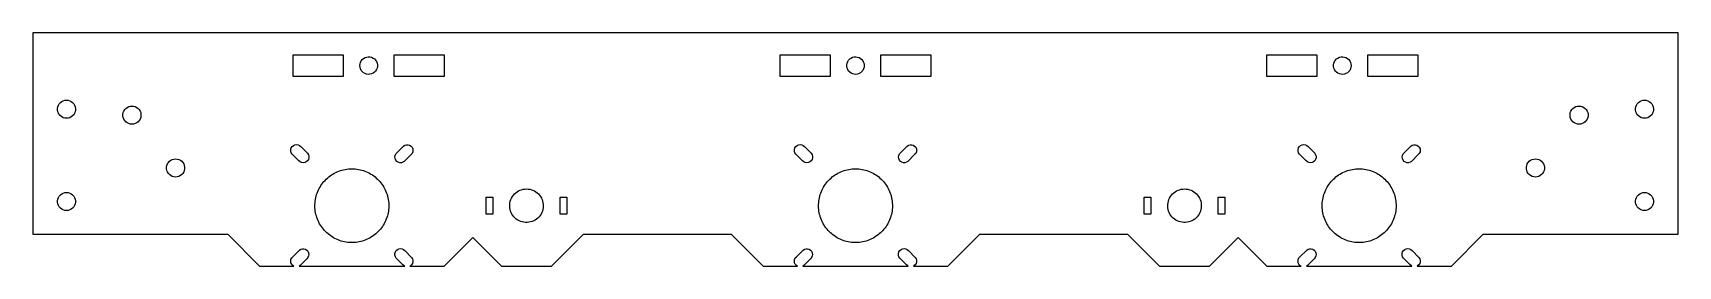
# Model space of a CAD drawing. Header units: metres. Extents: x -245 to 245, y -60 to 10.
import ezdxf

# ---------------------------------------------------------------- set-up
doc = ezdxf.new("R2010")
doc.units = ezdxf.units.M

msp = doc.modelspace()

# ---------------------------------------------------------------- linework, layer by layer
for p, q in [((245, 9.75), (-245, 9.75)), ((-245, 9.75), (-245, -50.25)), ((245, -50.25), (245, 9.75)), ((-167.45, -3.2), (-167.45, 3.2)), ((-167.45, 3.2), (-152.55, 3.2)), ((-152.55, 3.2), (-152.55, -3.2)), ((-147.613, 0), (-147.566, 0.49451)), ((-147.566, -0.49451), (-147.613, 0)), ((-147.566, 0.49451), (-147.426, 0.97115)), ((-147.426, 0.97115), (-147.198, 1.41269)), ((-147.198, 1.41269), (-146.891, 1.80316)), ((-146.891, 1.80316), (-146.516, 2.12848)), ((-146.516, 2.12848), (-146.085, 2.37686)), ((-146.085, 2.37686), (-145.616, 2.53934)), ((-145.616, 2.53934), (-145.124, 2.61003)), ((-145.124, 2.61003), (-144.628, 2.5864)), ((-144.628, 2.5864), (-144.145, 2.46928)), ((-144.145, 2.46928), (-143.693, 2.26292)), ((-143.693, 2.26292), (-143.289, 1.97476)), ((-143.289, 1.97476), (-142.946, 1.61523)), ((-142.946, 1.61523), (-142.677, 1.19734)), ((-142.677, 1.19734), (-142.493, 0.73616)), ((-142.493, 0.73616), (-142.399, 0.24837)), ((-142.399, 0.24837), (-142.399, -0.24837)), ((-137.45, -3.2), (-137.45, 3.2)), ((-137.45, 3.2), (-122.55, 3.2)), ((-122.55, 3.2), (-122.55, -3.2)), ((-22.45, -3.2), (-22.45, 3.2)), ((-22.45, 3.2), (-7.54999, 3.2)), ((-7.54999, 3.2), (-7.54999, -3.2)), ((-2.60117, 0.24837), (-2.50714, 0.73616)), ((-2.60117, -0.24837), (-2.60117, 0.24837)), ((-2.50714, 0.73616), (-2.32253, 1.19734)), ((-2.32253, 1.19734), (-2.05396, 1.61523)), ((-2.05396, 1.61523), (-1.71114, 1.97476)), ((-1.71114, 1.97476), (-1.30649, 2.26292)), ((-1.30649, 2.26292), (-0.85461, 2.46928)), ((-0.85461, 2.46928), (-0.37186, 2.5864)), ((-0.37186, 2.5864), (0.12433, 2.61003)), ((0.12433, 2.61003), (0.61603, 2.53934)), ((0.61603, 2.53934), (1.08546, 2.37686)), ((1.08546, 2.37686), (1.51569, 2.12848)), ((1.51569, 2.12848), (1.89111, 1.80316)), ((1.89111, 1.80316), (2.19818, 1.41269)), ((2.19818, 1.41269), (2.42581, 0.97115)), ((2.42581, 0.97115), (2.56577, 0.49451)), ((2.56577, 0.49451), (2.61299, 0)), ((2.61299, 0), (2.56577, -0.49451)), ((7.54999, -3.2), (7.54999, 3.2)), ((7.54999, 3.2), (22.45, 3.2)), ((22.45, 3.2), (22.45, -3.2)), ((122.55, -3.2), (122.55, 3.2)), ((122.55, 3.2), (137.45, 3.2)), ((137.45, 3.2), (137.45, -3.2)), ((142.399, 0.24837), (142.493, 0.73616)), ((142.399, -0.24837), (142.399, 0.24837)), ((142.493, 0.73616), (142.677, 1.19734)), ((142.677, 1.19734), (142.946, 1.61523)), ((142.946, 1.61523), (143.289, 1.97476)), ((143.289, 1.97476), (143.693, 2.26292)), ((143.693, 2.26292), (144.145, 2.46928)), ((144.145, 2.46928), (144.628, 2.5864)), ((144.628, 2.5864), (145.124, 2.61003)), ((145.124, 2.61003), (145.616, 2.53934)), ((145.616, 2.53934), (146.085, 2.37686)), ((146.085, 2.37686), (146.516, 2.12848)), ((146.516, 2.12848), (146.891, 1.80316)), ((146.891, 1.80316), (147.198, 1.41269)), ((147.198, 1.41269), (147.426, 0.97115)), ((147.426, 0.97115), (147.566, 0.49451)), ((147.566, 0.49451), (147.613, 0)), ((147.613, 0), (147.566, -0.49451)), ((152.55, -3.2), (152.55, 3.2)), ((152.55, 3.2), (167.45, 3.2)), ((167.45, 3.2), (167.45, -3.2)), ((-152.55, -3.2), (-167.45, -3.2)), ((-147.426, -0.97115), (-147.566, -0.49451)), ((-147.198, -1.41269), (-147.426, -0.97115)), ((-146.891, -1.80316), (-147.198, -1.41269)), ((-146.516, -2.12848), (-146.891, -1.80316)), ((-146.085, -2.37686), (-146.516, -2.12848)), ((-145.616, -2.53934), (-146.085, -2.37686)), ((-145.124, -2.61003), (-145.616, -2.53934)), ((-144.628, -2.5864), (-145.124, -2.61003)), ((-144.145, -2.46928), (-144.628, -2.5864)), ((-143.693, -2.26292), (-144.145, -2.46928)), ((-143.289, -1.97476), (-143.693, -2.26292)), ((-142.946, -1.61523), (-143.289, -1.97476)), ((-142.677, -1.19734), (-142.946, -1.61523)), ((-142.493, -0.73616), (-142.677, -1.19734)), ((-142.399, -0.24837), (-142.493, -0.73616)), ((-122.55, -3.2), (-137.45, -3.2)), ((-7.54999, -3.2), (-22.45, -3.2)), ((-2.50714, -0.73616), (-2.60117, -0.24837)), ((-2.32253, -1.19734), (-2.50714, -0.73616)), ((-2.05396, -1.61523), (-2.32253, -1.19734)), ((-1.71114, -1.97476), (-2.05396, -1.61523)), ((-1.30649, -2.26292), (-1.71114, -1.97476)), ((-0.85461, -2.46928), (-1.30649, -2.26292)), ((-0.37186, -2.5864), (-0.85461, -2.46928)), ((0.12433, -2.61003), (-0.37186, -2.5864)), ((0.61603, -2.53934), (0.12433, -2.61003)), ((1.08546, -2.37686), (0.61603, -2.53934)), ((1.51569, -2.12848), (1.08546, -2.37686)), ((1.89111, -1.80316), (1.51569, -2.12848)), ((2.19818, -1.41269), (1.89111, -1.80316)), ((2.42581, -0.97115), (2.19818, -1.41269)), ((2.56577, -0.49451), (2.42581, -0.97115)), ((22.45, -3.2), (7.54999, -3.2)), ((137.45, -3.2), (122.55, -3.2)), ((142.493, -0.73616), (142.399, -0.24837)), ((142.677, -1.19734), (142.493, -0.73616)), ((142.946, -1.61523), (142.677, -1.19734)), ((143.289, -1.97476), (142.946, -1.61523)), ((143.693, -2.26292), (143.289, -1.97476)), ((144.145, -2.46928), (143.693, -2.26292)), ((144.628, -2.5864), (144.145, -2.46928)), ((145.124, -2.61003), (144.628, -2.5864)), ((145.616, -2.53934), (145.124, -2.61003)), ((146.085, -2.37686), (145.616, -2.53934)), ((146.516, -2.12848), (146.085, -2.37686)), ((146.891, -1.80316), (146.516, -2.12848)), ((147.198, -1.41269), (146.891, -1.80316)), ((147.426, -0.97115), (147.198, -1.41269)), ((147.566, -0.49451), (147.426, -0.97115)), ((167.45, -3.2), (152.55, -3.2)), ((-237.688, -12.7509), (-237.597, -12.2611)), ((-237.688, -13.2491), (-237.688, -12.7509)), ((-237.597, -13.7389), (-237.688, -13.2491)), ((-237.597, -12.2611), (-237.417, -11.7965)), ((-237.417, -14.2035), (-237.597, -13.7389)), ((-237.417, -11.7965), (-237.155, -11.3729)), ((-237.155, -14.6271), (-237.417, -14.2035)), ((-237.155, -11.3729), (-236.819, -11.0047)), ((-236.819, -14.9953), (-237.155, -14.6271)), ((-236.819, -11.0047), (-236.421, -10.7044)), ((-236.421, -10.7044), (-235.975, -10.4823)), ((-235.975, -10.4823), (-235.496, -10.346)), ((-235.496, -10.346), (-235, -10.3)), ((-235, -10.3), (-234.504, -10.346)), ((-234.504, -10.346), (-234.025, -10.4823)), ((-234.025, -10.4823), (-233.579, -10.7044)), ((-233.579, -10.7044), (-233.181, -11.0047)), ((-233.181, -11.0047), (-232.845, -11.3729)), ((-232.845, -14.6271), (-233.181, -14.9953)), ((-232.845, -11.3729), (-232.583, -11.7965)), ((-232.583, -14.2035), (-232.845, -14.6271)), ((-232.583, -11.7965), (-232.403, -12.2611)), ((-232.403, -13.7389), (-232.583, -14.2035)), ((-232.403, -12.2611), (-232.312, -12.7509)), ((-232.312, -13.2491), (-232.403, -13.7389)), ((-232.312, -12.7509), (-232.312, -13.2491)), ((-218.188, -14.5009), (-218.097, -14.0111)), ((-218.188, -14.9991), (-218.188, -14.5009)), ((-218.097, -14.0111), (-217.917, -13.5465)), ((-217.917, -13.5465), (-217.655, -13.1229)), ((-217.655, -13.1229), (-217.319, -12.7547)), ((-217.319, -12.7547), (-216.921, -12.4544)), ((-216.921, -12.4544), (-216.475, -12.2323)), ((-216.475, -12.2323), (-215.996, -12.096)), ((-215.996, -12.096), (-215.5, -12.05)), ((-215.5, -12.05), (-215.004, -12.096)), ((-215.004, -12.096), (-214.525, -12.2323)), ((-214.525, -12.2323), (-214.079, -12.4544)), ((-214.079, -12.4544), (-213.681, -12.7547)), ((-213.681, -12.7547), (-213.345, -13.1229)), ((-213.345, -13.1229), (-213.083, -13.5465)), ((-213.083, -13.5465), (-212.903, -14.0111)), ((-212.903, -14.0111), (-212.812, -14.5009)), ((-212.812, -14.5009), (-212.812, -14.9991)), ((212.812, -14.5009), (212.903, -14.0111)), ((212.812, -14.9991), (212.812, -14.5009)), ((212.903, -14.0111), (213.083, -13.5465)), ((213.083, -13.5465), (213.345, -13.1229)), ((213.345, -13.1229), (213.681, -12.7547)), ((213.681, -12.7547), (214.079, -12.4544)), ((214.079, -12.4544), (214.525, -12.2323)), ((214.525, -12.2323), (215.004, -12.096)), ((215.004, -12.096), (215.5, -12.05)), ((215.5, -12.05), (215.996, -12.096)), ((215.996, -12.096), (216.475, -12.2323)), ((216.475, -12.2323), (216.921, -12.4544)), ((216.921, -12.4544), (217.319, -12.7547)), ((217.319, -12.7547), (217.655, -13.1229)), ((217.655, -13.1229), (217.917, -13.5465)), ((217.917, -13.5465), (218.097, -14.0111)), ((218.097, -14.0111), (218.188, -14.5009)), ((218.188, -14.5009), (218.188, -14.9991)), ((232.312, -12.7509), (232.403, -12.2611)), ((232.312, -13.2491), (232.312, -12.7509)), ((232.403, -13.7389), (232.312, -13.2491)), ((232.403, -12.2611), (232.583, -11.7965)), ((232.583, -14.2035), (232.403, -13.7389)), ((232.583, -11.7965), (232.845, -11.3729)), ((232.845, -14.6271), (232.583, -14.2035)), ((232.845, -11.3729), (233.181, -11.0047)), ((233.181, -14.9953), (232.845, -14.6271)), ((233.181, -11.0047), (233.579, -10.7044)), ((233.579, -10.7044), (234.025, -10.4823)), ((234.025, -10.4823), (234.504, -10.346)), ((234.504, -10.346), (235, -10.3)), ((235, -10.3), (235.496, -10.346)), ((235.496, -10.346), (235.975, -10.4823)), ((235.975, -10.4823), (236.421, -10.7044)), ((236.421, -10.7044), (236.819, -11.0047)), ((236.819, -11.0047), (237.155, -11.3729)), ((237.155, -14.6271), (236.819, -14.9953)), ((237.155, -11.3729), (237.417, -11.7965)), ((237.417, -14.2035), (237.155, -14.6271)), ((237.417, -11.7965), (237.597, -12.2611)), ((237.597, -13.7389), (237.417, -14.2035)), ((237.597, -12.2611), (237.688, -12.7509)), ((237.688, -13.2491), (237.597, -13.7389)), ((237.688, -12.7509), (237.688, -13.2491)), ((-236.421, -15.2956), (-236.819, -14.9953)), ((-235.975, -15.5177), (-236.421, -15.2956)), ((-235.496, -15.654), (-235.975, -15.5177)), ((-235, -15.7), (-235.496, -15.654)), ((-234.504, -15.654), (-235, -15.7)), ((-234.025, -15.5177), (-234.504, -15.654)), ((-233.579, -15.2956), (-234.025, -15.5177)), ((-233.181, -14.9953), (-233.579, -15.2956)), ((-218.097, -15.4889), (-218.188, -14.9991)), ((-217.917, -15.9535), (-218.097, -15.4889)), ((-217.655, -16.3771), (-217.917, -15.9535)), ((-217.319, -16.7453), (-217.655, -16.3771)), ((-216.921, -17.0456), (-217.319, -16.7453)), ((-216.475, -17.2677), (-216.921, -17.0456)), ((-215.996, -17.404), (-216.475, -17.2677)), ((-215.5, -17.45), (-215.996, -17.404)), ((-215.004, -17.404), (-215.5, -17.45)), ((-214.525, -17.2677), (-215.004, -17.404)), ((-214.079, -17.0456), (-214.525, -17.2677)), ((-213.681, -16.7453), (-214.079, -17.0456)), ((-213.345, -16.3771), (-213.681, -16.7453)), ((-213.083, -15.9535), (-213.345, -16.3771)), ((-212.903, -15.4889), (-213.083, -15.9535)), ((-212.812, -14.9991), (-212.903, -15.4889)), ((212.903, -15.4889), (212.812, -14.9991)), ((213.083, -15.9535), (212.903, -15.4889)), ((213.345, -16.3771), (213.083, -15.9535)), ((213.681, -16.7453), (213.345, -16.3771)), ((214.079, -17.0456), (213.681, -16.7453)), ((214.525, -17.2677), (214.079, -17.0456)), ((215.004, -17.404), (214.525, -17.2677)), ((215.5, -17.45), (215.004, -17.404)), ((215.996, -17.404), (215.5, -17.45)), ((216.475, -17.2677), (215.996, -17.404)), ((216.921, -17.0456), (216.475, -17.2677)), ((217.319, -16.7453), (216.921, -17.0456)), ((217.655, -16.3771), (217.319, -16.7453)), ((217.917, -15.9535), (217.655, -16.3771)), ((218.097, -15.4889), (217.917, -15.9535)), ((218.188, -14.9991), (218.097, -15.4889)), ((233.579, -15.2956), (233.181, -14.9953)), ((234.025, -15.5177), (233.579, -15.2956)), ((234.504, -15.654), (234.025, -15.5177)), ((235, -15.7), (234.504, -15.654)), ((235.496, -15.654), (235, -15.7)), ((235.975, -15.5177), (235.496, -15.654)), ((236.421, -15.2956), (235.975, -15.5177)), ((236.819, -14.9953), (236.421, -15.2956)), ((-168.046, -24.5438), (-167.785, -24.1367)), ((-167.785, -24.1367), (-167.419, -23.8199)), ((-167.419, -23.8199), (-166.979, -23.6189)), ((-166.979, -23.6189), (-166.5, -23.55)), ((-166.5, -23.55), (-166.021, -23.6189)), ((-166.021, -23.6189), (-165.581, -23.8199)), ((-165.581, -23.8199), (-165.215, -24.1367)), ((-165.215, -24.1367), (-163.215, -26.1367)), ((-136.613, -25.9652), (-134.613, -23.9652)), ((-134.613, -23.9652), (-134.206, -23.7036)), ((-134.206, -23.7036), (-133.742, -23.5673)), ((-133.742, -23.5673), (-133.258, -23.5673)), ((-133.258, -23.5673), (-132.794, -23.7036)), ((-132.794, -23.7036), (-132.387, -23.9652)), ((-132.387, -23.9652), (-132.07, -24.3309)), ((-132.07, -24.3309), (-131.869, -24.771)), ((-18.0464, -24.5438), (-17.7848, -24.1367)), ((-17.7848, -24.1367), (-17.4191, -23.8199)), ((-17.4191, -23.8199), (-16.9789, -23.6189)), ((-16.9789, -23.6189), (-16.5, -23.55)), ((-16.5, -23.55), (-16.021, -23.6189)), ((-16.021, -23.6189), (-15.5809, -23.8199)), ((-15.5809, -23.8199), (-15.2152, -24.1367)), ((-15.2152, -24.1367), (-13.2152, -26.1367)), ((13.3867, -25.9652), (15.3867, -23.9652)), ((15.3867, -23.9652), (15.7938, -23.7036)), ((15.7938, -23.7036), (16.2581, -23.5673)), ((16.2581, -23.5673), (16.7419, -23.5673)), ((16.7419, -23.5673), (17.2062, -23.7036)), ((17.2062, -23.7036), (17.6133, -23.9652)), ((17.6133, -23.9652), (17.9301, -24.3309)), ((17.9301, -24.3309), (18.1311, -24.771)), ((131.954, -24.5438), (132.215, -24.1367)), ((132.215, -24.1367), (132.581, -23.8199)), ((132.581, -23.8199), (133.021, -23.6189)), ((133.021, -23.6189), (133.5, -23.55)), ((133.5, -23.55), (133.979, -23.6189)), ((133.979, -23.6189), (134.419, -23.8199)), ((134.419, -23.8199), (134.785, -24.1367)), ((134.785, -24.1367), (136.785, -26.1367)), ((163.387, -25.9652), (165.387, -23.9652)), ((165.387, -23.9652), (165.794, -23.7036)), ((165.794, -23.7036), (166.258, -23.5673)), ((166.258, -23.5673), (166.742, -23.5673)), ((166.742, -23.5673), (167.206, -23.7036)), ((167.206, -23.7036), (167.613, -23.9652)), ((167.613, -23.9652), (167.93, -24.3309)), ((167.93, -24.3309), (168.131, -24.771)), ((-205.097, -29.7611), (-204.917, -29.2965)), ((-204.917, -29.2965), (-204.655, -28.8729)), ((-204.655, -28.8729), (-204.319, -28.5047)), ((-204.319, -28.5047), (-203.921, -28.2044)), ((-203.921, -28.2044), (-203.475, -27.9823)), ((-203.475, -27.9823), (-202.996, -27.846)), ((-202.996, -27.846), (-202.5, -27.8)), ((-202.5, -27.8), (-202.004, -27.846)), ((-202.004, -27.846), (-201.525, -27.9823)), ((-201.525, -27.9823), (-201.079, -28.2044)), ((-201.079, -28.2044), (-200.681, -28.5047)), ((-200.681, -28.5047), (-200.345, -28.8729)), ((-200.345, -28.8729), (-200.083, -29.2965)), ((-200.083, -29.2965), (-199.903, -29.7611)), ((-168.183, -25.0081), (-168.046, -24.5438)), ((-168.183, -25.4919), (-168.183, -25.0081)), ((-168.046, -25.9562), (-168.183, -25.4919)), ((-167.785, -26.3633), (-168.046, -25.9562)), ((-165.785, -28.3633), (-167.785, -26.3633)), ((-165.419, -28.6801), (-165.785, -28.3633)), ((-164.979, -28.8811), (-165.419, -28.6801)), ((-164.5, -28.95), (-164.979, -28.8811)), ((-164.021, -28.8811), (-164.5, -28.95)), ((-163.581, -28.6801), (-164.021, -28.8811)), ((-163.215, -28.3633), (-163.581, -28.6801)), ((-163.215, -26.1367), (-162.954, -26.5438)), ((-162.954, -27.9562), (-163.215, -28.3633)), ((-162.954, -26.5438), (-162.817, -27.0081)), ((-162.817, -27.4919), (-162.954, -27.9562)), ((-162.817, -27.0081), (-162.817, -27.4919)), ((-137.2, -27.25), (-137.131, -26.771)), ((-137.131, -27.7289), (-137.2, -27.25)), ((-137.131, -26.771), (-136.93, -26.3309)), ((-136.93, -28.1691), (-137.131, -27.7289)), ((-136.93, -26.3309), (-136.613, -25.9652)), ((-136.613, -28.5348), (-136.93, -28.1691)), ((-136.206, -28.7964), (-136.613, -28.5348)), ((-135.742, -28.9327), (-136.206, -28.7964)), ((-135.258, -28.9327), (-135.742, -28.9327)), ((-134.794, -28.7964), (-135.258, -28.9327)), ((-134.387, -28.5348), (-134.794, -28.7964)), ((-132.387, -26.5348), (-134.387, -28.5348)), ((-132.07, -26.1691), (-132.387, -26.5348)), ((-131.869, -25.7289), (-132.07, -26.1691)), ((-131.869, -24.771), (-131.8, -25.25)), ((-131.8, -25.25), (-131.869, -25.7289)), ((-18.1827, -25.0081), (-18.0464, -24.5438)), ((-18.1827, -25.4919), (-18.1827, -25.0081)), ((-18.0464, -25.9562), (-18.1827, -25.4919)), ((-17.7848, -26.3633), (-18.0464, -25.9562)), ((-15.7848, -28.3633), (-17.7848, -26.3633)), ((-15.4191, -28.6801), (-15.7848, -28.3633)), ((-14.9789, -28.8811), (-15.4191, -28.6801)), ((-14.5, -28.95), (-14.9789, -28.8811)), ((-14.021, -28.8811), (-14.5, -28.95)), ((-13.5809, -28.6801), (-14.021, -28.8811)), ((-13.2152, -28.3633), (-13.5809, -28.6801)), ((-13.2152, -26.1367), (-12.9536, -26.5438)), ((-12.9536, -27.9562), (-13.2152, -28.3633)), ((-12.9536, -26.5438), (-12.8173, -27.0081)), ((-12.8173, -27.4919), (-12.9536, -27.9562)), ((-12.8173, -27.0081), (-12.8173, -27.4919)), ((12.8, -27.25), (12.8689, -26.771)), ((12.8689, -27.7289), (12.8, -27.25)), ((12.8689, -26.771), (13.0699, -26.3309)), ((13.0699, -28.1691), (12.8689, -27.7289)), ((13.0699, -26.3309), (13.3867, -25.9652)), ((13.3867, -28.5348), (13.0699, -28.1691)), ((13.7938, -28.7964), (13.3867, -28.5348)), ((14.2581, -28.9327), (13.7938, -28.7964)), ((14.7419, -28.9327), (14.2581, -28.9327)), ((15.2062, -28.7964), (14.7419, -28.9327)), ((15.6133, -28.5348), (15.2062, -28.7964)), ((17.6133, -26.5348), (15.6133, -28.5348)), ((17.9301, -26.1691), (17.6133, -26.5348)), ((18.1311, -25.7289), (17.9301, -26.1691)), ((18.1311, -24.771), (18.2, -25.25)), ((18.2, -25.25), (18.1311, -25.7289)), ((131.817, -25.0081), (131.954, -24.5438)), ((131.817, -25.4919), (131.817, -25.0081)), ((131.954, -25.9562), (131.817, -25.4919)), ((132.215, -26.3633), (131.954, -25.9562)), ((134.215, -28.3633), (132.215, -26.3633)), ((134.581, -28.6801), (134.215, -28.3633)), ((135.021, -28.8811), (134.581, -28.6801)), ((135.5, -28.95), (135.021, -28.8811)), ((135.979, -28.8811), (135.5, -28.95)), ((136.419, -28.6801), (135.979, -28.8811)), ((136.785, -28.3633), (136.419, -28.6801)), ((136.785, -26.1367), (137.046, -26.5438)), ((137.046, -27.9562), (136.785, -28.3633)), ((137.046, -26.5438), (137.183, -27.0081)), ((137.183, -27.4919), (137.046, -27.9562)), ((137.183, -27.0081), (137.183, -27.4919)), ((162.8, -27.25), (162.869, -26.771)), ((162.869, -27.7289), (162.8, -27.25)), ((162.869, -26.771), (163.07, -26.3309)), ((163.07, -28.1691), (162.869, -27.7289)), ((163.07, -26.3309), (163.387, -25.9652)), ((163.387, -28.5348), (163.07, -28.1691)), ((163.794, -28.7964), (163.387, -28.5348)), ((164.258, -28.9327), (163.794, -28.7964)), ((164.742, -28.9327), (164.258, -28.9327)), ((165.206, -28.7964), (164.742, -28.9327)), ((165.613, -28.5348), (165.206, -28.7964)), ((167.613, -26.5348), (165.613, -28.5348)), ((167.93, -26.1691), (167.613, -26.5348)), ((168.131, -25.7289), (167.93, -26.1691)), ((168.131, -24.771), (168.2, -25.25)), ((168.2, -25.25), (168.131, -25.7289)), ((199.903, -29.7611), (200.083, -29.2965)), ((200.083, -29.2965), (200.345, -28.8729)), ((200.345, -28.8729), (200.681, -28.5047)), ((200.681, -28.5047), (201.079, -28.2044)), ((201.079, -28.2044), (201.525, -27.9823)), ((201.525, -27.9823), (202.004, -27.846)), ((202.004, -27.846), (202.5, -27.8)), ((202.5, -27.8), (202.996, -27.846)), ((202.996, -27.846), (203.475, -27.9823)), ((203.475, -27.9823), (203.921, -28.2044)), ((203.921, -28.2044), (204.319, -28.5047)), ((204.319, -28.5047), (204.655, -28.8729)), ((204.655, -28.8729), (204.917, -29.2965)), ((204.917, -29.2965), (205.097, -29.7611)), ((-205.188, -30.2509), (-205.097, -29.7611)), ((-205.188, -30.7491), (-205.188, -30.2509)), ((-205.097, -31.2389), (-205.188, -30.7491)), ((-204.917, -31.7035), (-205.097, -31.2389)), ((-204.655, -32.1271), (-204.917, -31.7035)), ((-204.319, -32.4953), (-204.655, -32.1271)), ((-203.921, -32.7956), (-204.319, -32.4953)), ((-203.475, -33.0177), (-203.921, -32.7956)), ((-202.996, -33.154), (-203.475, -33.0177)), ((-202.5, -33.2), (-202.996, -33.154)), ((-202.004, -33.154), (-202.5, -33.2)), ((-201.525, -33.0177), (-202.004, -33.154)), ((-201.079, -32.7956), (-201.525, -33.0177)), ((-200.681, -32.4953), (-201.079, -32.7956)), ((-200.345, -32.1271), (-200.681, -32.4953)), ((-200.083, -31.7035), (-200.345, -32.1271)), ((-199.903, -31.2389), (-200.083, -31.7035)), ((-199.903, -29.7611), (-199.812, -30.2509)), ((-199.812, -30.7491), (-199.903, -31.2389)), ((-199.812, -30.2509), (-199.812, -30.7491)), ((-158.328, -34.5636), (-157.995, -34.1946)), ((-157.995, -34.1946), (-157.645, -33.8411)), ((-157.645, -33.8411), (-157.28, -33.5037)), ((-157.28, -33.5037), (-156.9, -33.1832)), ((-156.9, -33.1832), (-156.506, -32.8801)), ((-156.506, -32.8801), (-156.098, -32.5952)), ((-156.098, -32.5952), (-155.678, -32.329)), ((-155.678, -32.329), (-155.247, -32.082)), ((-155.247, -32.082), (-154.805, -31.8548)), ((-154.805, -31.8548), (-154.353, -31.6478)), ((-154.353, -31.6478), (-153.892, -31.4614)), ((-153.892, -31.4614), (-153.423, -31.2961)), ((-153.423, -31.2961), (-152.947, -31.1521)), ((-152.947, -31.1521), (-152.465, -31.0298)), ((-152.465, -31.0298), (-151.978, -30.9293)), ((-151.978, -30.9293), (-151.487, -30.851)), ((-151.487, -30.851), (-150.993, -30.7949)), ((-150.993, -30.7949), (-150.497, -30.7612)), ((-150.497, -30.7612), (-150, -30.75)), ((-150, -30.75), (-149.503, -30.7612)), ((-149.503, -30.7612), (-149.007, -30.7949)), ((-149.007, -30.7949), (-148.513, -30.851)), ((-148.513, -30.851), (-148.022, -30.9293)), ((-148.022, -30.9293), (-147.535, -31.0298)), ((-147.535, -31.0298), (-147.053, -31.1521)), ((-147.053, -31.1521), (-146.577, -31.2961)), ((-146.577, -31.2961), (-146.108, -31.4614)), ((-146.108, -31.4614), (-145.647, -31.6478)), ((-145.647, -31.6478), (-145.195, -31.8548)), ((-145.195, -31.8548), (-144.753, -32.082)), ((-144.753, -32.082), (-144.322, -32.329)), ((-144.322, -32.329), (-143.902, -32.5952)), ((-143.902, -32.5952), (-143.494, -32.8801)), ((-143.494, -32.8801), (-143.1, -33.1832)), ((-143.1, -33.1832), (-142.72, -33.5037)), ((-142.72, -33.5037), (-142.355, -33.8411)), ((-142.355, -33.8411), (-142.005, -34.1946)), ((-142.005, -34.1946), (-141.672, -34.5636)), ((-8.32802, -34.5636), (-7.99478, -34.1946)), ((-7.99478, -34.1946), (-7.6452, -33.8411)), ((-7.6452, -33.8411), (-7.28001, -33.5037)), ((-7.28001, -33.5037), (-6.89995, -33.1832)), ((-6.89995, -33.1832), (-6.5058, -32.8801)), ((-6.5058, -32.8801), (-6.09834, -32.5952)), ((-6.09834, -32.5952), (-5.67844, -32.329)), ((-5.67844, -32.329), (-5.24692, -32.082)), ((-5.24692, -32.082), (-4.80469, -31.8548)), ((-4.80469, -31.8548), (-4.35265, -31.6478)), ((-4.35265, -31.6478), (-3.89171, -31.4614)), ((-3.89171, -31.4614), (-3.42282, -31.2961)), ((-3.42282, -31.2961), (-2.94693, -31.1521)), ((-2.94693, -31.1521), (-2.46503, -31.0298)), ((-2.46503, -31.0298), (-1.97809, -30.9293)), ((-1.97809, -30.9293), (-1.48712, -30.851)), ((-1.48712, -30.851), (-0.9931, -30.7949)), ((-0.9931, -30.7949), (-0.49706, -30.7612)), ((-0.49706, -30.7612), (0, -30.75)), ((0, -30.75), (0.49706, -30.7612)), ((0.49706, -30.7612), (0.9931, -30.7949)), ((0.9931, -30.7949), (1.48712, -30.851)), ((1.48712, -30.851), (1.97809, -30.9293)), ((1.97809, -30.9293), (2.46503, -31.0298)), ((2.46503, -31.0298), (2.94693, -31.1521)), ((2.94693, -31.1521), (3.42282, -31.2961)), ((3.42282, -31.2961), (3.89171, -31.4614)), ((3.89171, -31.4614), (4.35265, -31.6478)), ((4.35265, -31.6478), (4.80469, -31.8548)), ((4.80469, -31.8548), (5.24692, -32.082)), ((5.24692, -32.082), (5.67844, -32.329)), ((5.67844, -32.329), (6.09834, -32.5952)), ((6.09834, -32.5952), (6.5058, -32.8801)), ((6.5058, -32.8801), (6.89995, -33.1832)), ((6.89995, -33.1832), (7.28001, -33.5037)), ((7.28001, -33.5037), (7.6452, -33.8411)), ((7.6452, -33.8411), (7.99478, -34.1946)), ((7.99478, -34.1946), (8.32802, -34.5636)), ((141.672, -34.5636), (142.005, -34.1946)), ((142.005, -34.1946), (142.355, -33.8411)), ((142.355, -33.8411), (142.72, -33.5037)), ((142.72, -33.5037), (143.1, -33.1832)), ((143.1, -33.1832), (143.494, -32.8801)), ((143.494, -32.8801), (143.902, -32.5952)), ((143.902, -32.5952), (144.322, -32.329)), ((144.322, -32.329), (144.753, -32.082)), ((144.753, -32.082), (145.195, -31.8548)), ((145.195, -31.8548), (145.647, -31.6478)), ((145.647, -31.6478), (146.108, -31.4614)), ((146.108, -31.4614), (146.577, -31.2961)), ((146.577, -31.2961), (147.053, -31.1521)), ((147.053, -31.1521), (147.535, -31.0298)), ((147.535, -31.0298), (148.022, -30.9293)), ((148.022, -30.9293), (148.513, -30.851)), ((148.513, -30.851), (149.007, -30.7949)), ((149.007, -30.7949), (149.503, -30.7612)), ((149.503, -30.7612), (150, -30.75)), ((150, -30.75), (150.497, -30.7612)), ((150.497, -30.7612), (150.993, -30.7949)), ((150.993, -30.7949), (151.487, -30.851)), ((151.487, -30.851), (151.978, -30.9293)), ((151.978, -30.9293), (152.465, -31.0298)), ((152.465, -31.0298), (152.947, -31.1521)), ((152.947, -31.1521), (153.423, -31.2961)), ((153.423, -31.2961), (153.892, -31.4614)), ((153.892, -31.4614), (154.353, -31.6478)), ((154.353, -31.6478), (154.805, -31.8548)), ((154.805, -31.8548), (155.247, -32.082)), ((155.247, -32.082), (155.678, -32.329)), ((155.678, -32.329), (156.098, -32.5952)), ((156.098, -32.5952), (156.506, -32.8801)), ((156.506, -32.8801), (156.9, -33.1832)), ((156.9, -33.1832), (157.28, -33.5037)), ((157.28, -33.5037), (157.645, -33.8411)), ((157.645, -33.8411), (157.995, -34.1946)), ((157.995, -34.1946), (158.328, -34.5636)), ((199.812, -30.2509), (199.903, -29.7611)), ((199.812, -30.7491), (199.812, -30.2509)), ((199.903, -31.2389), (199.812, -30.7491)), ((200.083, -31.7035), (199.903, -31.2389)), ((200.345, -32.1271), (200.083, -31.7035)), ((200.681, -32.4953), (200.345, -32.1271)), ((201.079, -32.7956), (200.681, -32.4953)), ((201.525, -33.0177), (201.079, -32.7956)), ((202.004, -33.154), (201.525, -33.0177)), ((202.5, -33.2), (202.004, -33.154)), ((202.996, -33.154), (202.5, -33.2)), ((203.475, -33.0177), (202.996, -33.154)), ((203.921, -32.7956), (203.475, -33.0177)), ((204.319, -32.4953), (203.921, -32.7956)), ((204.655, -32.1271), (204.319, -32.4953)), ((204.917, -31.7035), (204.655, -32.1271)), ((205.097, -31.2389), (204.917, -31.7035)), ((205.097, -29.7611), (205.188, -30.2509)), ((205.188, -30.7491), (205.097, -31.2389)), ((205.188, -30.2509), (205.188, -30.7491)), ((-237.417, -39.2965), (-237.155, -38.8729)), ((-237.155, -38.8729), (-236.819, -38.5047)), ((-236.819, -38.5047), (-236.421, -38.2044)), ((-236.421, -38.2044), (-235.975, -37.9823)), ((-235.975, -37.9823), (-235.496, -37.846)), ((-235.496, -37.846), (-235, -37.8)), ((-235, -37.8), (-234.504, -37.846)), ((-234.504, -37.846), (-234.025, -37.9823)), ((-234.025, -37.9823), (-233.579, -38.2044)), ((-233.579, -38.2044), (-233.181, -38.5047)), ((-233.181, -38.5047), (-232.845, -38.8729)), ((-232.845, -38.8729), (-232.583, -39.2965)), ((-160.747, -39.4062), (-160.631, -38.923)), ((-160.631, -38.923), (-160.492, -38.4455)), ((-160.492, -38.4455), (-160.332, -37.9748)), ((-160.332, -37.9748), (-160.151, -37.5118)), ((-160.151, -37.5118), (-159.949, -37.0574)), ((-159.949, -37.0574), (-159.727, -36.6127)), ((-159.727, -36.6127), (-159.485, -36.1784)), ((-159.485, -36.1784), (-159.223, -35.7555)), ((-159.223, -35.7555), (-158.943, -35.3448)), ((-158.943, -35.3448), (-158.644, -34.9473)), ((-158.644, -34.9473), (-158.328, -34.5636)), ((-141.672, -34.5636), (-141.356, -34.9473)), ((-141.356, -34.9473), (-141.057, -35.3448)), ((-141.057, -35.3448), (-140.777, -35.7555)), ((-140.777, -35.7555), (-140.515, -36.1784)), ((-140.515, -36.1784), (-140.273, -36.6127)), ((-140.273, -36.6127), (-140.051, -37.0574)), ((-140.051, -37.0574), (-139.849, -37.5118)), ((-139.849, -37.5118), (-139.668, -37.9748)), ((-139.668, -37.9748), (-139.508, -38.4455)), ((-139.508, -38.4455), (-139.369, -38.923)), ((-139.369, -38.923), (-139.253, -39.4062)), ((-102.449, -39.4689), (-102.2, -39.0373)), ((-102.2, -39.0373), (-101.909, -38.6325)), ((-101.909, -38.6325), (-101.579, -38.2588)), ((-101.579, -38.2588), (-101.214, -37.9198)), ((-101.214, -37.9198), (-100.817, -37.6188)), ((-100.817, -37.6188), (-100.391, -37.3589)), ((-100.391, -37.3589), (-99.9422, -37.1426)), ((-99.9422, -37.1426), (-99.4738, -36.9721)), ((-99.4738, -36.9721), (-98.9907, -36.8491)), ((-98.9907, -36.8491), (-98.4978, -36.7748)), ((-98.4978, -36.7748), (-98, -36.75)), ((-98, -36.75), (-97.5022, -36.7748)), ((-97.5022, -36.7748), (-97.0093, -36.8491)), ((-97.0093, -36.8491), (-96.5262, -36.9721)), ((-96.5262, -36.9721), (-96.0578, -37.1426)), ((-96.0578, -37.1426), (-95.6087, -37.3589)), ((-95.6087, -37.3589), (-95.1834, -37.6188)), ((-95.1834, -37.6188), (-94.7861, -37.9198)), ((-94.7861, -37.9198), (-94.4207, -38.2588)), ((-94.4207, -38.2588), (-94.0908, -38.6325)), ((-94.0908, -38.6325), (-93.7999, -39.0373)), ((-93.7999, -39.0373), (-93.5506, -39.4689)), ((-10.7474, -39.4062), (-10.6305, -38.923)), ((-10.6305, -38.923), (-10.4919, -38.4455)), ((-10.4919, -38.4455), (-10.3319, -37.9748)), ((-10.3319, -37.9748), (-10.1507, -37.5118)), ((-10.1507, -37.5118), (-9.94885, -37.0574)), ((-9.94885, -37.0574), (-9.72664, -36.6127)), ((-9.72664, -36.6127), (-9.48457, -36.1784)), ((-9.48457, -36.1784), (-9.22311, -35.7555)), ((-9.22311, -35.7555), (-8.94281, -35.3448)), ((-8.94281, -35.3448), (-8.64424, -34.9473)), ((-8.64424, -34.9473), (-8.32802, -34.5636)), ((8.32802, -34.5636), (8.64424, -34.9473)), ((8.64424, -34.9473), (8.94281, -35.3448)), ((8.94281, -35.3448), (9.22311, -35.7555)), ((9.22311, -35.7555), (9.48457, -36.1784)), ((9.48457, -36.1784), (9.72664, -36.6127)), ((9.72664, -36.6127), (9.94885, -37.0574)), ((9.94885, -37.0574), (10.1507, -37.5118)), ((10.1507, -37.5118), (10.3319, -37.9748)), ((10.3319, -37.9748), (10.4919, -38.4455)), ((10.4919, -38.4455), (10.6305, -38.923)), ((10.6305, -38.923), (10.7474, -39.4062)), ((93.5506, -39.4689), (93.7999, -39.0373)), ((93.7999, -39.0373), (94.0908, -38.6325)), ((94.0908, -38.6325), (94.4207, -38.2588)), ((94.4207, -38.2588), (94.7861, -37.9198)), ((94.7861, -37.9198), (95.1834, -37.6188)), ((95.1834, -37.6188), (95.6087, -37.3589)), ((95.6087, -37.3589), (96.0578, -37.1426)), ((96.0578, -37.1426), (96.5262, -36.9721)), ((96.5262, -36.9721), (97.0093, -36.8491)), ((97.0093, -36.8491), (97.5022, -36.7748)), ((97.5022, -36.7748), (98, -36.75)), ((98, -36.75), (98.4978, -36.7748)), ((98.4978, -36.7748), (98.9907, -36.8491)), ((98.9907, -36.8491), (99.4738, -36.9721)), ((99.4738, -36.9721), (99.9422, -37.1426)), ((99.9422, -37.1426), (100.391, -37.3589)), ((100.391, -37.3589), (100.817, -37.6188)), ((100.817, -37.6188), (101.214, -37.9198)), ((101.214, -37.9198), (101.579, -38.2588)), ((101.579, -38.2588), (101.909, -38.6325)), ((101.909, -38.6325), (102.2, -39.0373)), ((102.2, -39.0373), (102.449, -39.4689)), ((139.253, -39.4062), (139.369, -38.923)), ((139.369, -38.923), (139.508, -38.4455)), ((139.508, -38.4455), (139.668, -37.9748)), ((139.668, -37.9748), (139.849, -37.5118)), ((139.849, -37.5118), (140.051, -37.0574)), ((140.051, -37.0574), (140.273, -36.6127)), ((140.273, -36.6127), (140.515, -36.1784)), ((140.515, -36.1784), (140.777, -35.7555)), ((140.777, -35.7555), (141.057, -35.3448)), ((141.057, -35.3448), (141.356, -34.9473)), ((141.356, -34.9473), (141.672, -34.5636)), ((158.328, -34.5636), (158.644, -34.9473)), ((158.644, -34.9473), (158.943, -35.3448)), ((158.943, -35.3448), (159.223, -35.7555)), ((159.223, -35.7555), (159.485, -36.1784)), ((159.485, -36.1784), (159.727, -36.6127)), ((159.727, -36.6127), (159.949, -37.0574)), ((159.949, -37.0574), (160.151, -37.5118)), ((160.151, -37.5118), (160.332, -37.9748)), ((160.332, -37.9748), (160.492, -38.4455)), ((160.492, -38.4455), (160.631, -38.923)), ((160.631, -38.923), (160.747, -39.4062)), ((232.583, -39.2965), (232.845, -38.8729)), ((232.845, -38.8729), (233.181, -38.5047)), ((233.181, -38.5047), (233.579, -38.2044)), ((233.579, -38.2044), (234.025, -37.9823)), ((234.025, -37.9823), (234.504, -37.846)), ((234.504, -37.846), (235, -37.8)), ((235, -37.8), (235.496, -37.846)), ((235.496, -37.846), (235.975, -37.9823)), ((235.975, -37.9823), (236.421, -38.2044)), ((236.421, -38.2044), (236.819, -38.5047)), ((236.819, -38.5047), (237.155, -38.8729)), ((237.155, -38.8729), (237.417, -39.2965)), ((-237.688, -40.2509), (-237.597, -39.7611)), ((-237.688, -40.7491), (-237.688, -40.2509)), ((-237.597, -41.2389), (-237.688, -40.7491)), ((-237.597, -39.7611), (-237.417, -39.2965)), ((-237.417, -41.7035), (-237.597, -41.2389)), ((-237.155, -42.1271), (-237.417, -41.7035)), ((-236.819, -42.4953), (-237.155, -42.1271)), ((-236.421, -42.7956), (-236.819, -42.4953)), ((-235.975, -43.0177), (-236.421, -42.7956)), ((-235.496, -43.154), (-235.975, -43.0177)), ((-235, -43.2), (-235.496, -43.154)), ((-234.504, -43.154), (-235, -43.2)), ((-234.025, -43.0177), (-234.504, -43.154)), ((-233.579, -42.7956), (-234.025, -43.0177)), ((-233.181, -42.4953), (-233.579, -42.7956)), ((-232.845, -42.1271), (-233.181, -42.4953)), ((-232.583, -41.7035), (-232.845, -42.1271)), ((-232.583, -39.2965), (-232.403, -39.7611)), ((-232.403, -41.2389), (-232.583, -41.7035)), ((-232.403, -39.7611), (-232.312, -40.2509)), ((-232.312, -40.7491), (-232.403, -41.2389)), ((-232.312, -40.2509), (-232.312, -40.7491)), ((-160.999, -41.8743), (-160.994, -41.3771)), ((-160.982, -42.3712), (-160.999, -41.8743)), ((-160.994, -41.3771), (-160.966, -40.8808)), ((-160.943, -42.8668), (-160.982, -42.3712)), ((-160.966, -40.8808), (-160.915, -40.3861)), ((-160.882, -43.3602), (-160.943, -42.8668)), ((-160.915, -40.3861), (-160.842, -39.8943)), ((-160.798, -43.8503), (-160.882, -43.3602)), ((-160.842, -39.8943), (-160.747, -39.4062)), ((-160.692, -44.336), (-160.798, -43.8503)), ((-139.202, -43.8503), (-139.308, -44.336)), ((-139.253, -39.4062), (-139.158, -39.8943)), ((-139.118, -43.3602), (-139.202, -43.8503)), ((-139.158, -39.8943), (-139.085, -40.3861)), ((-139.057, -42.8668), (-139.118, -43.3602)), ((-139.085, -40.3861), (-139.034, -40.8808)), ((-139.018, -42.3712), (-139.057, -42.8668)), ((-139.034, -40.8808), (-139.006, -41.3771)), ((-139.001, -41.8743), (-139.018, -42.3712)), ((-139.006, -41.3771), (-139.001, -41.8743)), ((-110, -44.25), (-110, -39.25)), ((-110, -39.25), (-108, -39.25)), ((-108, -39.25), (-108, -44.25)), ((-102.998, -41.8746), (-102.986, -41.3763)), ((-102.961, -42.3717), (-102.998, -41.8746)), ((-102.986, -41.3763), (-102.924, -40.8818)), ((-102.875, -42.8626), (-102.961, -42.3717)), ((-102.924, -40.8818), (-102.813, -40.3958)), ((-102.74, -43.3424), (-102.875, -42.8626)), ((-102.813, -40.3958), (-102.654, -39.9233)), ((-102.558, -43.8064), (-102.74, -43.3424)), ((-102.654, -39.9233), (-102.449, -39.4689)), ((-102.33, -44.25), (-102.558, -43.8064)), ((-93.4425, -43.8064), (-93.6699, -44.25)), ((-93.5506, -39.4689), (-93.3456, -39.9233)), ((-93.2604, -43.3424), (-93.4425, -43.8064)), ((-93.3456, -39.9233), (-93.1869, -40.3958)), ((-93.1254, -42.8626), (-93.2604, -43.3424)), ((-93.1869, -40.3958), (-93.076, -40.8818)), ((-93.0388, -42.3717), (-93.1254, -42.8626)), ((-93.076, -40.8818), (-93.014, -41.3763)), ((-93.0016, -41.8746), (-93.0388, -42.3717)), ((-93.014, -41.3763), (-93.0016, -41.8746)), ((-88, -44.25), (-88, -39.25)), ((-88, -39.25), (-86, -39.25)), ((-86, -39.25), (-86, -44.25)), ((-10.9993, -41.8743), (-10.9937, -41.3771)), ((-10.9824, -42.3712), (-10.9993, -41.8743)), ((-10.9937, -41.3771), (-10.9656, -40.8808)), ((-10.9431, -42.8668), (-10.9824, -42.3712)), ((-10.9656, -40.8808), (-10.9151, -40.3861)), ((-10.8815, -43.3602), (-10.9431, -42.8668)), ((-10.9151, -40.3861), (-10.8423, -39.8943)), ((-10.7976, -43.8503), (-10.8815, -43.3602)), ((-10.8423, -39.8943), (-10.7474, -39.4062)), ((-10.6917, -44.336), (-10.7976, -43.8503)), ((10.7976, -43.8503), (10.6917, -44.336)), ((10.7474, -39.4062), (10.8423, -39.8943)), ((10.8815, -43.3602), (10.7976, -43.8503)), ((10.8423, -39.8943), (10.9151, -40.3861)), ((10.9431, -42.8668), (10.8815, -43.3602)), ((10.9151, -40.3861), (10.9656, -40.8808)), ((10.9824, -42.3712), (10.9431, -42.8668)), ((10.9656, -40.8808), (10.9937, -41.3771)), ((10.9993, -41.8743), (10.9824, -42.3712)), ((10.9937, -41.3771), (10.9993, -41.8743)), ((86, -44.25), (86, -39.25)), ((86, -39.25), (88, -39.25)), ((88, -39.25), (88, -44.25)), ((93.0016, -41.8746), (93.014, -41.3763)), ((93.0388, -42.3717), (93.0016, -41.8746)), ((93.014, -41.3763), (93.076, -40.8818)), ((93.1254, -42.8626), (93.0388, -42.3717)), ((93.076, -40.8818), (93.1869, -40.3958)), ((93.2604, -43.3424), (93.1254, -42.8626)), ((93.1869, -40.3958), (93.3456, -39.9233)), ((93.4425, -43.8064), (93.2604, -43.3424)), ((93.3456, -39.9233), (93.5506, -39.4689)), ((93.6699, -44.25), (93.4425, -43.8064)), ((102.558, -43.8064), (102.33, -44.25)), ((102.449, -39.4689), (102.654, -39.9233)), ((102.74, -43.3424), (102.558, -43.8064)), ((102.654, -39.9233), (102.813, -40.3958)), ((102.875, -42.8626), (102.74, -43.3424)), ((102.813, -40.3958), (102.924, -40.8818)), ((102.961, -42.3717), (102.875, -42.8626)), ((102.924, -40.8818), (102.986, -41.3763)), ((102.998, -41.8746), (102.961, -42.3717)), ((102.986, -41.3763), (102.998, -41.8746)), ((108, -44.25), (108, -39.25)), ((108, -39.25), (110, -39.25)), ((110, -39.25), (110, -44.25)), ((139.001, -41.8743), (139.006, -41.3771)), ((139.018, -42.3712), (139.001, -41.8743)), ((139.006, -41.3771), (139.034, -40.8808)), ((139.057, -42.8668), (139.018, -42.3712)), ((139.034, -40.8808), (139.085, -40.3861)), ((139.118, -43.3602), (139.057, -42.8668)), ((139.085, -40.3861), (139.158, -39.8943)), ((139.202, -43.8503), (139.118, -43.3602)), ((139.158, -39.8943), (139.253, -39.4062)), ((139.308, -44.336), (139.202, -43.8503)), ((160.798, -43.8503), (160.692, -44.336)), ((160.747, -39.4062), (160.842, -39.8943)), ((160.882, -43.3602), (160.798, -43.8503)), ((160.842, -39.8943), (160.915, -40.3861)), ((160.943, -42.8668), (160.882, -43.3602)), ((160.915, -40.3861), (160.966, -40.8808)), ((160.982, -42.3712), (160.943, -42.8668)), ((160.966, -40.8808), (160.994, -41.3771)), ((160.999, -41.8743), (160.982, -42.3712)), ((160.994, -41.3771), (160.999, -41.8743)), ((232.312, -40.2509), (232.403, -39.7611)), ((232.312, -40.7491), (232.312, -40.2509)), ((232.403, -41.2389), (232.312, -40.7491)), ((232.403, -39.7611), (232.583, -39.2965)), ((232.583, -41.7035), (232.403, -41.2389)), ((232.845, -42.1271), (232.583, -41.7035)), ((233.181, -42.4953), (232.845, -42.1271)), ((233.579, -42.7956), (233.181, -42.4953)), ((234.025, -43.0177), (233.579, -42.7956)), ((234.504, -43.154), (234.025, -43.0177)), ((235, -43.2), (234.504, -43.154)), ((235.496, -43.154), (235, -43.2)), ((235.975, -43.0177), (235.496, -43.154)), ((236.421, -42.7956), (235.975, -43.0177)), ((236.819, -42.4953), (236.421, -42.7956)), ((237.155, -42.1271), (236.819, -42.4953)), ((237.417, -41.7035), (237.155, -42.1271)), ((237.417, -39.2965), (237.597, -39.7611)), ((237.597, -41.2389), (237.417, -41.7035)), ((237.597, -39.7611), (237.688, -40.2509)), ((237.688, -40.7491), (237.597, -41.2389)), ((237.688, -40.2509), (237.688, -40.7491)), ((-160.564, -44.8165), (-160.692, -44.336)), ((-160.415, -45.2907), (-160.564, -44.8165)), ((-160.244, -45.7577), (-160.415, -45.2907)), ((-160.052, -46.2165), (-160.244, -45.7577)), ((-159.84, -46.6662), (-160.052, -46.2165)), ((-159.608, -47.1058), (-159.84, -46.6662)), ((-159.356, -47.5345), (-159.608, -47.1058)), ((-159.085, -47.9514), (-159.356, -47.5345)), ((-158.796, -48.3556), (-159.085, -47.9514)), ((-158.488, -48.7463), (-158.796, -48.3556)), ((-158.163, -49.1227), (-158.488, -48.7463)), ((-141.512, -48.7463), (-141.837, -49.1227)), ((-141.204, -48.3556), (-141.512, -48.7463)), ((-140.915, -47.9514), (-141.204, -48.3556)), ((-140.644, -47.5345), (-140.915, -47.9514)), ((-140.392, -47.1058), (-140.644, -47.5345)), ((-140.16, -46.6662), (-140.392, -47.1058)), ((-139.948, -46.2165), (-140.16, -46.6662)), ((-139.756, -45.7577), (-139.948, -46.2165)), ((-139.585, -45.2907), (-139.756, -45.7577)), ((-139.436, -44.8165), (-139.585, -45.2907)), ((-139.308, -44.336), (-139.436, -44.8165)), ((-108, -44.25), (-110, -44.25)), ((-102.06, -44.6687), (-102.33, -44.25)), ((-101.749, -45.0584), (-102.06, -44.6687)), ((-101.401, -45.4153), (-101.749, -45.0584)), ((-101.019, -45.7357), (-101.401, -45.4153)), ((-100.607, -46.0164), (-101.019, -45.7357)), ((-100.169, -46.2548), (-100.607, -46.0164)), ((-99.7101, -46.4485), (-100.169, -46.2548)), ((-99.2338, -46.5954), (-99.7101, -46.4485)), ((-98.7452, -46.6942), (-99.2338, -46.5954)), ((-98.2492, -46.7438), (-98.7452, -46.6942)), ((-97.7508, -46.7438), (-98.2492, -46.7438)), ((-97.2548, -46.6942), (-97.7508, -46.7438)), ((-96.7662, -46.5954), (-97.2548, -46.6942)), ((-96.2899, -46.4485), (-96.7662, -46.5954)), ((-95.8306, -46.2548), (-96.2899, -46.4485)), ((-95.3928, -46.0164), (-95.8306, -46.2548)), ((-94.981, -45.7357), (-95.3928, -46.0164)), ((-94.5991, -45.4153), (-94.981, -45.7357)), ((-94.2511, -45.0584), (-94.5991, -45.4153)), ((-93.9403, -44.6687), (-94.2511, -45.0584)), ((-93.6699, -44.25), (-93.9403, -44.6687)), ((-86, -44.25), (-88, -44.25)), ((-10.5639, -44.8165), (-10.6917, -44.336)), ((-10.4146, -45.2907), (-10.5639, -44.8165)), ((-10.2439, -45.7577), (-10.4146, -45.2907)), ((-10.0524, -46.2165), (-10.2439, -45.7577)), ((-9.84026, -46.6662), (-10.0524, -46.2165)), ((-9.60806, -47.1058), (-9.84026, -46.6662)), ((-9.35623, -47.5345), (-9.60806, -47.1058)), ((-9.08528, -47.9514), (-9.35623, -47.5345)), ((-8.79578, -48.3556), (-9.08528, -47.9514)), ((-8.4883, -48.7463), (-8.79578, -48.3556)), ((-8.16348, -49.1227), (-8.4883, -48.7463)), ((8.4883, -48.7463), (8.16348, -49.1227)), ((8.79578, -48.3556), (8.4883, -48.7463)), ((9.08528, -47.9514), (8.79578, -48.3556)), ((9.35623, -47.5345), (9.08528, -47.9514)), ((9.60806, -47.1058), (9.35623, -47.5345)), ((9.84026, -46.6662), (9.60806, -47.1058)), ((10.0524, -46.2165), (9.84026, -46.6662)), ((10.2439, -45.7577), (10.0524, -46.2165)), ((10.4146, -45.2907), (10.2439, -45.7577)), ((10.5639, -44.8165), (10.4146, -45.2907)), ((10.6917, -44.336), (10.5639, -44.8165)), ((88, -44.25), (86, -44.25)), ((93.9403, -44.6687), (93.6699, -44.25)), ((94.2511, -45.0584), (93.9403, -44.6687)), ((94.5991, -45.4153), (94.2511, -45.0584)), ((94.981, -45.7357), (94.5991, -45.4153)), ((95.3928, -46.0164), (94.981, -45.7357)), ((95.8306, -46.2548), (95.3928, -46.0164)), ((96.2899, -46.4485), (95.8306, -46.2548)), ((96.7662, -46.5954), (96.2899, -46.4485)), ((97.2548, -46.6942), (96.7662, -46.5954)), ((97.7508, -46.7438), (97.2548, -46.6942)), ((98.2492, -46.7438), (97.7508, -46.7438)), ((98.7452, -46.6942), (98.2492, -46.7438)), ((99.2338, -46.5954), (98.7452, -46.6942)), ((99.7101, -46.4485), (99.2338, -46.5954)), ((100.169, -46.2548), (99.7101, -46.4485)), ((100.607, -46.0164), (100.169, -46.2548)), ((101.019, -45.7357), (100.607, -46.0164)), ((101.401, -45.4153), (101.019, -45.7357)), ((101.749, -45.0584), (101.401, -45.4153)), ((102.06, -44.6687), (101.749, -45.0584)), ((102.33, -44.25), (102.06, -44.6687)), ((110, -44.25), (108, -44.25)), ((139.436, -44.8165), (139.308, -44.336)), ((139.585, -45.2907), (139.436, -44.8165)), ((139.756, -45.7577), (139.585, -45.2907)), ((139.948, -46.2165), (139.756, -45.7577)), ((140.16, -46.6662), (139.948, -46.2165)), ((140.392, -47.1058), (140.16, -46.6662)), ((140.644, -47.5345), (140.392, -47.1058)), ((140.915, -47.9514), (140.644, -47.5345)), ((141.204, -48.3556), (140.915, -47.9514)), ((141.512, -48.7463), (141.204, -48.3556)), ((141.837, -49.1227), (141.512, -48.7463)), ((158.488, -48.7463), (158.163, -49.1227)), ((158.796, -48.3556), (158.488, -48.7463)), ((159.085, -47.9514), (158.796, -48.3556)), ((159.356, -47.5345), (159.085, -47.9514)), ((159.608, -47.1058), (159.356, -47.5345)), ((159.84, -46.6662), (159.608, -47.1058)), ((160.052, -46.2165), (159.84, -46.6662)), ((160.244, -45.7577), (160.052, -46.2165)), ((160.415, -45.2907), (160.244, -45.7577)), ((160.564, -44.8165), (160.415, -45.2907)), ((160.692, -44.336), (160.564, -44.8165)), ((-245, -50.25), (-186.991, -50.25)), ((-186.991, -50.25), (-177.491, -59.75)), ((-157.822, -49.4841), (-158.163, -49.1227)), ((-157.465, -49.8297), (-157.822, -49.4841)), ((-157.092, -50.1587), (-157.465, -49.8297)), ((-156.705, -50.4706), (-157.092, -50.1587)), ((-156.304, -50.7646), (-156.705, -50.4706)), ((-155.89, -51.0403), (-156.304, -50.7646)), ((-155.464, -51.2969), (-155.89, -51.0403)), ((-155.027, -51.5341), (-155.464, -51.2969)), ((-154.58, -51.7513), (-155.027, -51.5341)), ((-154.123, -51.948), (-154.58, -51.7513)), ((-153.658, -52.1239), (-154.123, -51.948)), ((-153.186, -52.2786), (-153.658, -52.1239)), ((-152.707, -52.4118), (-153.186, -52.2786)), ((-152.222, -52.5232), (-152.707, -52.4118)), ((-151.733, -52.6126), (-152.222, -52.5232)), ((-151.24, -52.6798), (-151.733, -52.6126)), ((-150.745, -52.7247), (-151.24, -52.6798)), ((-150.249, -52.7472), (-150.745, -52.7247)), ((-149.751, -52.7472), (-150.249, -52.7472)), ((-149.255, -52.7247), (-149.751, -52.7472)), ((-148.76, -52.6798), (-149.255, -52.7247)), ((-148.267, -52.6126), (-148.76, -52.6798)), ((-147.778, -52.5232), (-148.267, -52.6126)), ((-147.293, -52.4118), (-147.778, -52.5232)), ((-146.814, -52.2786), (-147.293, -52.4118)), ((-146.342, -52.1239), (-146.814, -52.2786)), ((-145.877, -51.948), (-146.342, -52.1239)), ((-145.42, -51.7513), (-145.877, -51.948)), ((-144.973, -51.5341), (-145.42, -51.7513)), ((-144.536, -51.2969), (-144.973, -51.5341)), ((-144.11, -51.0403), (-144.536, -51.2969)), ((-143.696, -50.7646), (-144.11, -51.0403)), ((-143.295, -50.4706), (-143.696, -50.7646)), ((-142.908, -50.1587), (-143.295, -50.4706)), ((-142.535, -49.8297), (-142.908, -50.1587)), ((-142.178, -49.4841), (-142.535, -49.8297)), ((-141.837, -49.1227), (-142.178, -49.4841)), ((-122.509, -59.75), (-113.983, -51.2232)), ((-113.983, -51.2232), (-105.456, -59.75)), ((-90.5442, -59.75), (-81.0442, -50.25)), ((-81.0442, -50.25), (-36.9905, -50.25)), ((-36.9905, -50.25), (-27.4905, -59.75)), ((-7.82199, -49.4841), (-8.16348, -49.1227)), ((-7.46452, -49.8297), (-7.82199, -49.4841)), ((-7.0918, -50.1587), (-7.46452, -49.8297)), ((-6.70459, -50.4706), (-7.0918, -50.1587)), ((-6.30368, -50.7646), (-6.70459, -50.4706)), ((-5.88989, -51.0403), (-6.30368, -50.7646)), ((-5.46407, -51.2969), (-5.88989, -51.0403)), ((-5.02708, -51.5341), (-5.46407, -51.2969)), ((-4.57983, -51.7513), (-5.02708, -51.5341)), ((-4.12323, -51.948), (-4.57983, -51.7513)), ((-3.65819, -52.1239), (-4.12323, -51.948)), ((-3.18568, -52.2786), (-3.65819, -52.1239)), ((-2.70668, -52.4118), (-3.18568, -52.2786)), ((-2.22214, -52.5232), (-2.70668, -52.4118)), ((-1.73305, -52.6126), (-2.22214, -52.5232)), ((-1.24042, -52.6798), (-1.73305, -52.6126)), ((-0.74527, -52.7247), (-1.24042, -52.6798)), ((-0.24858, -52.7472), (-0.74527, -52.7247)), ((0.24858, -52.7472), (-0.24858, -52.7472)), ((0.74527, -52.7247), (0.24858, -52.7472)), ((1.24042, -52.6798), (0.74527, -52.7247)), ((1.73305, -52.6126), (1.24042, -52.6798)), ((2.22214, -52.5232), (1.73305, -52.6126)), ((2.70668, -52.4118), (2.22214, -52.5232)), ((3.18568, -52.2786), (2.70668, -52.4118)), ((3.65819, -52.1239), (3.18568, -52.2786)), ((4.12323, -51.948), (3.65819, -52.1239)), ((4.57983, -51.7513), (4.12323, -51.948)), ((5.02708, -51.5341), (4.57983, -51.7513)), ((5.46407, -51.2969), (5.02708, -51.5341)), ((5.88989, -51.0403), (5.46407, -51.2969)), ((6.30368, -50.7646), (5.88989, -51.0403)), ((6.70459, -50.4706), (6.30368, -50.7646)), ((7.0918, -50.1587), (6.70459, -50.4706)), ((7.46452, -49.8297), (7.0918, -50.1587)), ((7.82199, -49.4841), (7.46452, -49.8297)), ((8.16348, -49.1227), (7.82199, -49.4841)), ((27.4905, -59.75), (36.9905, -50.25)), ((36.9905, -50.25), (81.0442, -50.25)), ((81.0442, -50.25), (90.5442, -59.75)), ((105.456, -59.75), (113.983, -51.2232)), ((113.983, -51.2232), (122.509, -59.75)), ((142.178, -49.4841), (141.837, -49.1227)), ((142.535, -49.8297), (142.178, -49.4841)), ((142.908, -50.1587), (142.535, -49.8297)), ((143.295, -50.4706), (142.908, -50.1587)), ((143.696, -50.7646), (143.295, -50.4706)), ((144.11, -51.0403), (143.696, -50.7646)), ((144.536, -51.2969), (144.11, -51.0403)), ((144.973, -51.5341), (144.536, -51.2969)), ((145.42, -51.7513), (144.973, -51.5341)), ((145.877, -51.948), (145.42, -51.7513)), ((146.342, -52.1239), (145.877, -51.948)), ((146.814, -52.2786), (146.342, -52.1239)), ((147.293, -52.4118), (146.814, -52.2786)), ((147.778, -52.5232), (147.293, -52.4118)), ((148.267, -52.6126), (147.778, -52.5232)), ((148.76, -52.6798), (148.267, -52.6126)), ((149.255, -52.7247), (148.76, -52.6798)), ((149.751, -52.7472), (149.255, -52.7247)), ((150.249, -52.7472), (149.751, -52.7472)), ((150.745, -52.7247), (150.249, -52.7472)), ((151.24, -52.6798), (150.745, -52.7247)), ((151.733, -52.6126), (151.24, -52.6798)), ((152.222, -52.5232), (151.733, -52.6126)), ((152.707, -52.4118), (152.222, -52.5232)), ((153.186, -52.2786), (152.707, -52.4118)), ((153.658, -52.1239), (153.186, -52.2786)), ((154.123, -51.948), (153.658, -52.1239)), ((154.58, -51.7513), (154.123, -51.948)), ((155.027, -51.5341), (154.58, -51.7513)), ((155.464, -51.2969), (155.027, -51.5341)), ((155.89, -51.0403), (155.464, -51.2969)), ((156.304, -50.7646), (155.89, -51.0403)), ((156.705, -50.4706), (156.304, -50.7646)), ((157.092, -50.1587), (156.705, -50.4706)), ((157.465, -49.8297), (157.092, -50.1587)), ((157.822, -49.4841), (157.465, -49.8297)), ((158.163, -49.1227), (157.822, -49.4841)), ((177.491, -59.75), (186.991, -50.25)), ((186.991, -50.25), (245, -50.25)), ((-168.2, -58.25), (-168.131, -57.771)), ((-168.131, -58.7289), (-168.2, -58.25)), ((-168.131, -57.771), (-167.93, -57.3309)), ((-167.93, -59.1691), (-168.131, -58.7289)), ((-167.93, -57.3309), (-167.613, -56.9652)), ((-167.613, -56.9652), (-165.613, -54.9652)), ((-165.613, -54.9652), (-165.206, -54.7036)), ((-163.387, -57.5348), (-165.387, -59.5348)), ((-165.206, -54.7036), (-164.742, -54.5673)), ((-164.742, -54.5673), (-164.258, -54.5673)), ((-164.258, -54.5673), (-163.794, -54.7036)), ((-163.794, -54.7036), (-163.387, -54.9652)), ((-163.387, -54.9652), (-163.07, -55.3309)), ((-163.07, -57.1691), (-163.387, -57.5348)), ((-163.07, -55.3309), (-162.869, -55.771)), ((-162.869, -56.7289), (-163.07, -57.1691)), ((-162.869, -55.771), (-162.8, -56.25)), ((-162.8, -56.25), (-162.869, -56.7289)), ((-137.183, -56.0081), (-137.046, -55.5438)), ((-137.183, -56.4919), (-137.183, -56.0081)), ((-137.046, -56.9562), (-137.183, -56.4919)), ((-137.046, -55.5438), (-136.785, -55.1367)), ((-136.785, -57.3633), (-137.046, -56.9562)), ((-136.785, -55.1367), (-136.419, -54.8199)), ((-134.785, -59.3633), (-136.785, -57.3633)), ((-136.419, -54.8199), (-135.979, -54.6189)), ((-135.979, -54.6189), (-135.5, -54.55)), ((-135.5, -54.55), (-135.021, -54.6189)), ((-135.021, -54.6189), (-134.581, -54.8199)), ((-134.581, -54.8199), (-134.215, -55.1367)), ((-134.215, -55.1367), (-132.215, -57.1367)), ((-132.215, -57.1367), (-131.954, -57.5438)), ((-131.954, -57.5438), (-131.817, -58.0081)), ((-131.817, -58.4919), (-131.954, -58.9562)), ((-131.817, -58.0081), (-131.817, -58.4919)), ((-18.2, -58.25), (-18.1311, -57.771)), ((-18.1311, -58.7289), (-18.2, -58.25)), ((-18.1311, -57.771), (-17.9301, -57.3309)), ((-17.9301, -59.1691), (-18.1311, -58.7289)), ((-17.9301, -57.3309), (-17.6133, -56.9652)), ((-17.6133, -56.9652), (-15.6133, -54.9652)), ((-15.6133, -54.9652), (-15.2062, -54.7036)), ((-13.3867, -57.5348), (-15.3867, -59.5348)), ((-15.2062, -54.7036), (-14.7419, -54.5673)), ((-14.7419, -54.5673), (-14.2581, -54.5673)), ((-14.2581, -54.5673), (-13.7938, -54.7036)), ((-13.7938, -54.7036), (-13.3867, -54.9652)), ((-13.3867, -54.9652), (-13.0699, -55.3309)), ((-13.0699, -57.1691), (-13.3867, -57.5348)), ((-13.0699, -55.3309), (-12.8689, -55.771)), ((-12.8689, -56.7289), (-13.0699, -57.1691)), ((-12.8689, -55.771), (-12.8, -56.25)), ((-12.8, -56.25), (-12.8689, -56.7289)), ((12.8173, -56.0081), (12.9536, -55.5438)), ((12.8173, -56.4919), (12.8173, -56.0081)), ((12.9536, -56.9562), (12.8173, -56.4919)), ((12.9536, -55.5438), (13.2152, -55.1367)), ((13.2152, -57.3633), (12.9536, -56.9562)), ((13.2152, -55.1367), (13.5809, -54.8199)), ((15.2152, -59.3633), (13.2152, -57.3633)), ((13.5809, -54.8199), (14.021, -54.6189)), ((14.021, -54.6189), (14.5, -54.55)), ((14.5, -54.55), (14.9789, -54.6189)), ((14.9789, -54.6189), (15.4191, -54.8199)), ((15.4191, -54.8199), (15.7848, -55.1367)), ((15.7848, -55.1367), (17.7848, -57.1367)), ((17.7848, -57.1367), (18.0464, -57.5438)), ((18.0464, -57.5438), (18.1827, -58.0081)), ((18.1827, -58.4919), (18.0464, -58.9562)), ((18.1827, -58.0081), (18.1827, -58.4919)), ((131.8, -58.25), (131.869, -57.771)), ((131.869, -58.7289), (131.8, -58.25)), ((131.869, -57.771), (132.07, -57.3309)), ((132.07, -59.1691), (131.869, -58.7289)), ((132.07, -57.3309), (132.387, -56.9652)), ((132.387, -56.9652), (134.387, -54.9652)), ((134.387, -54.9652), (134.794, -54.7036)), ((136.613, -57.5348), (134.613, -59.5348)), ((134.794, -54.7036), (135.258, -54.5673)), ((135.258, -54.5673), (135.742, -54.5673)), ((135.742, -54.5673), (136.206, -54.7036)), ((136.206, -54.7036), (136.613, -54.9652)), ((136.613, -54.9652), (136.93, -55.3309)), ((136.93, -57.1691), (136.613, -57.5348)), ((136.93, -55.3309), (137.131, -55.771)), ((137.131, -56.7289), (136.93, -57.1691)), ((137.131, -55.771), (137.2, -56.25)), ((137.2, -56.25), (137.131, -56.7289)), ((162.817, -56.0081), (162.954, -55.5438)), ((162.817, -56.4919), (162.817, -56.0081)), ((162.954, -56.9562), (162.817, -56.4919)), ((162.954, -55.5438), (163.215, -55.1367)), ((163.215, -57.3633), (162.954, -56.9562)), ((163.215, -55.1367), (163.581, -54.8199)), ((165.215, -59.3633), (163.215, -57.3633)), ((163.581, -54.8199), (164.021, -54.6189)), ((164.021, -54.6189), (164.5, -54.55)), ((164.5, -54.55), (164.979, -54.6189)), ((164.979, -54.6189), (165.419, -54.8199)), ((165.419, -54.8199), (165.785, -55.1367)), ((165.785, -55.1367), (167.785, -57.1367)), ((167.785, -57.1367), (168.046, -57.5438)), ((168.046, -57.5438), (168.183, -58.0081)), ((168.183, -58.4919), (168.046, -58.9562)), ((168.183, -58.0081), (168.183, -58.4919)), ((-177.491, -59.75), (-167.278, -59.75)), ((-167.613, -59.5348), (-167.93, -59.1691)), ((-167.278, -59.75), (-167.613, -59.5348)), ((-165.387, -59.5348), (-165.722, -59.75)), ((-165.722, -59.75), (-134.266, -59.75)), ((-134.419, -59.6801), (-134.785, -59.3633)), ((-134.266, -59.75), (-134.419, -59.6801)), ((-132.581, -59.6801), (-132.734, -59.75)), ((-132.734, -59.75), (-122.509, -59.75)), ((-132.215, -59.3633), (-132.581, -59.6801)), ((-131.954, -58.9562), (-132.215, -59.3633)), ((-105.456, -59.75), (-90.5442, -59.75)), ((-27.4905, -59.75), (-17.2784, -59.75)), ((-17.6133, -59.5348), (-17.9301, -59.1691)), ((-17.2784, -59.75), (-17.6133, -59.5348)), ((-15.3867, -59.5348), (-15.7216, -59.75)), ((-15.7216, -59.75), (15.7339, -59.75)), ((15.5809, -59.6801), (15.2152, -59.3633)), ((15.7339, -59.75), (15.5809, -59.6801)), ((17.4191, -59.6801), (17.2661, -59.75)), ((17.2661, -59.75), (27.4905, -59.75)), ((17.7848, -59.3633), (17.4191, -59.6801)), ((18.0464, -58.9562), (17.7848, -59.3633)), ((90.5442, -59.75), (105.456, -59.75)), ((122.509, -59.75), (132.722, -59.75)), ((132.387, -59.5348), (132.07, -59.1691)), ((132.722, -59.75), (132.387, -59.5348)), ((134.613, -59.5348), (134.278, -59.75)), ((134.278, -59.75), (165.734, -59.75)), ((165.581, -59.6801), (165.215, -59.3633)), ((165.734, -59.75), (165.581, -59.6801)), ((167.419, -59.6801), (167.266, -59.75)), ((167.266, -59.75), (177.491, -59.75)), ((167.785, -59.3633), (167.419, -59.6801)), ((168.046, -58.9562), (167.785, -59.3633))]:
    msp.add_line(p, q)

doc.saveas('drawing.dxf')
